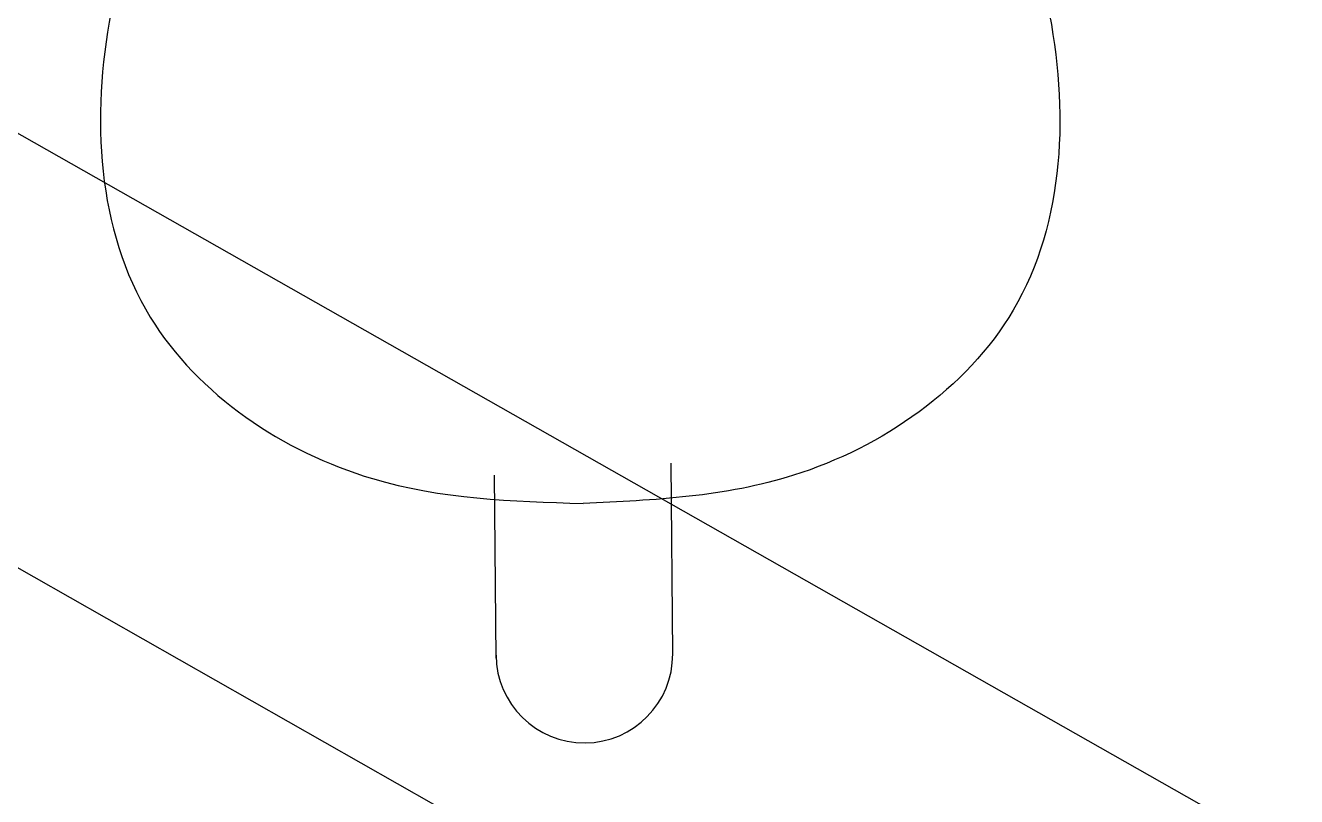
# Model space of a CAD drawing. Header units: metres. Extents: x 324293 to 653279, y 3585589 to 7191434.
# Drawn here: x 334638.901 to 334639.465, y 3600519.261 to 3600519.604 of the extents above; entities that cross this region are included whole.
import ezdxf

# ---------------------------------------------------------------- set-up
doc = ezdxf.new("R2010")
doc.units = ezdxf.units.M
for name, color, linetype in [('asfalt tarahi', 1, 'Continuous'), ('cahman', 80, 'Continuous'), ('Tir bargh', 10, 'Continuous')]:
    doc.layers.add(name, color=color, linetype=linetype)

# ---------------------------------------------------------------- blocks, each defined once
blk = doc.blocks.new('E')
at = {"layer": 'Tir bargh'}
for p, q in [((0.96012, 5.01545), (-1.09158, 6.20022)), ((-1.14733, 6.16068), (0.89619, 4.97958)), ((-0.40792, 5.78074), (-0.40792, 5.81219)), ((-0.43711, 5.78028), (-0.43711, 5.81044))]:
    blk.add_line(p, q, dxfattribs=at)
blk.add_arc((-0.42252, 5.78074), 0.01459, 180, 0, dxfattribs=at)
for points in [[(-0.44561, 5.95606, -0.28802), (-0.45908, 5.94838, -0.28802), (-0.48397, 5.93125, -0.28802), (-0.50404, 5.88667, -0.28802), (-0.50172, 5.83476, -0.28802), (-0.46112, 5.80718, -0.28802), (-0.43424, 5.80612, -0.28802), (-0.42252, 5.80567, -0.28802)], [(-0.39943, 5.95606, -0.28802), (-0.38596, 5.94838, -0.28802), (-0.36106, 5.93125, -0.28802), (-0.341, 5.88667, -0.28802), (-0.34332, 5.83476, -0.28802), (-0.38392, 5.80718, -0.28802), (-0.4108, 5.80612, -0.28802), (-0.42252, 5.80567, -0.28802)]]:
    blk.add_open_spline(points, degree=3, knots=[0.28987, 0.28987, 0.28987, 0.28987, 0.908816, 1.521914, 2.211913, 2.829368, 3.306397, 3.306397, 3.306397, 3.306397], dxfattribs=at)
at = {"layer": 'Tir bargh', "invisible_edges": 15}
for points in [[(-0.49587, 5.88846, -0.26419), (-0.49748, 5.87739, -0.26367), (-0.50091, 5.87739, -0.27979), (-0.49923, 5.88846, -0.27996)], [(-0.49923, 5.88846, -0.27996), (-0.50091, 5.87739, -0.27979), (-0.50091, 5.87739, -0.29626), (-0.49923, 5.88846, -0.29609)], [(-0.49923, 5.88846, -0.29609), (-0.50091, 5.87739, -0.29626), (-0.49748, 5.87739, -0.31238), (-0.49587, 5.88846, -0.31186)], [(-0.48931, 5.88846, -0.24946), (-0.49078, 5.87739, -0.24861), (-0.49748, 5.87739, -0.26367), (-0.49587, 5.88846, -0.26419)], [(-0.49587, 5.88846, -0.31186), (-0.49748, 5.87739, -0.31238), (-0.49078, 5.87739, -0.32744), (-0.48931, 5.88846, -0.32659)], [(-0.47984, 5.88846, -0.23642), (-0.4811, 5.87739, -0.23528), (-0.49078, 5.87739, -0.24861), (-0.48931, 5.88846, -0.24946)], [(-0.48931, 5.88846, -0.32659), (-0.49078, 5.87739, -0.32744), (-0.4811, 5.87739, -0.34077), (-0.47984, 5.88846, -0.33963)], [(-0.46785, 5.88846, -0.22563), (-0.46885, 5.87739, -0.22426), (-0.4811, 5.87739, -0.23528), (-0.47984, 5.88846, -0.23642)], [(-0.47984, 5.88846, -0.33963), (-0.4811, 5.87739, -0.34077), (-0.46885, 5.87739, -0.35179), (-0.46785, 5.88846, -0.35042)], [(-0.45389, 5.88846, -0.21756), (-0.45458, 5.87739, -0.21602), (-0.46885, 5.87739, -0.22426), (-0.46785, 5.88846, -0.22563)], [(-0.46785, 5.88846, -0.35042), (-0.46885, 5.87739, -0.35179), (-0.45458, 5.87739, -0.36003), (-0.45389, 5.88846, -0.35849)], [(-0.43855, 5.88846, -0.21258), (-0.43891, 5.87739, -0.21092), (-0.45458, 5.87739, -0.21602), (-0.45389, 5.88846, -0.21756)], [(-0.45389, 5.88846, -0.35849), (-0.45458, 5.87739, -0.36003), (-0.43891, 5.87739, -0.36512), (-0.43855, 5.88846, -0.36347)], [(-0.42252, 5.88846, -0.2109), (-0.42252, 5.87739, -0.2092), (-0.43891, 5.87739, -0.21092), (-0.43855, 5.88846, -0.21258)], [(-0.43855, 5.88846, -0.36347), (-0.43891, 5.87739, -0.36512), (-0.42252, 5.87739, -0.36685), (-0.42252, 5.88846, -0.36515)], [(-0.42252, 5.88846, -0.36515), (-0.42252, 5.87739, -0.36685), (-0.40613, 5.87739, -0.36512), (-0.40648, 5.88846, -0.36347)], [(-0.40648, 5.88846, -0.21258), (-0.40613, 5.87739, -0.21092), (-0.42252, 5.87739, -0.2092), (-0.42252, 5.88846, -0.2109)], [(-0.40648, 5.88846, -0.36347), (-0.40613, 5.87739, -0.36512), (-0.39046, 5.87739, -0.36003), (-0.39115, 5.88846, -0.35849)], [(-0.39115, 5.88846, -0.21756), (-0.39046, 5.87739, -0.21602), (-0.40613, 5.87739, -0.21092), (-0.40648, 5.88846, -0.21258)], [(-0.39115, 5.88846, -0.35849), (-0.39046, 5.87739, -0.36003), (-0.37619, 5.87739, -0.35179), (-0.37718, 5.88846, -0.35042)], [(-0.37718, 5.88846, -0.22563), (-0.37619, 5.87739, -0.22426), (-0.39046, 5.87739, -0.21602), (-0.39115, 5.88846, -0.21756)], [(-0.37718, 5.88846, -0.35042), (-0.37619, 5.87739, -0.35179), (-0.36394, 5.87739, -0.34077), (-0.3652, 5.88846, -0.33963)], [(-0.3652, 5.88846, -0.23642), (-0.36394, 5.87739, -0.23528), (-0.37619, 5.87739, -0.22426), (-0.37718, 5.88846, -0.22563)], [(-0.3652, 5.88846, -0.33963), (-0.36394, 5.87739, -0.34077), (-0.35426, 5.87739, -0.32744), (-0.35572, 5.88846, -0.32659)], [(-0.35572, 5.88846, -0.24946), (-0.35426, 5.87739, -0.24861), (-0.36394, 5.87739, -0.23528), (-0.3652, 5.88846, -0.23642)], [(-0.35572, 5.88846, -0.32659), (-0.35426, 5.87739, -0.32744), (-0.34755, 5.87739, -0.31238), (-0.34916, 5.88846, -0.31186)], [(-0.34916, 5.88846, -0.26419), (-0.34755, 5.87739, -0.26367), (-0.35426, 5.87739, -0.24861), (-0.35572, 5.88846, -0.24946)], [(-0.34916, 5.88846, -0.31186), (-0.34755, 5.87739, -0.31238), (-0.34413, 5.87739, -0.29626), (-0.34581, 5.88846, -0.29609)], [(-0.34581, 5.88846, -0.27996), (-0.34413, 5.87739, -0.27979), (-0.34755, 5.87739, -0.26367), (-0.34916, 5.88846, -0.26419)], [(-0.34581, 5.88846, -0.29609), (-0.34413, 5.87739, -0.29626), (-0.34413, 5.87739, -0.27979), (-0.34581, 5.88846, -0.27996)], [(-0.49748, 5.87739, -0.26367), (-0.49783, 5.86619, -0.26355), (-0.50127, 5.86619, -0.27975), (-0.50091, 5.87739, -0.27979)], [(-0.50091, 5.87739, -0.27979), (-0.50127, 5.86619, -0.27975), (-0.50127, 5.86619, -0.2963), (-0.50091, 5.87739, -0.29626)], [(-0.50091, 5.87739, -0.29626), (-0.50127, 5.86619, -0.2963), (-0.49783, 5.86619, -0.31249), (-0.49748, 5.87739, -0.31238)], [(-0.49078, 5.87739, -0.24861), (-0.4911, 5.86619, -0.24843), (-0.49783, 5.86619, -0.26355), (-0.49748, 5.87739, -0.26367)], [(-0.49748, 5.87739, -0.31238), (-0.49783, 5.86619, -0.31249), (-0.4911, 5.86619, -0.32762), (-0.49078, 5.87739, -0.32744)], [(-0.4811, 5.87739, -0.23528), (-0.48136, 5.86619, -0.23504), (-0.4911, 5.86619, -0.24843), (-0.49078, 5.87739, -0.24861)], [(-0.49078, 5.87739, -0.32744), (-0.4911, 5.86619, -0.32762), (-0.48136, 5.86619, -0.34101), (-0.4811, 5.87739, -0.34077)], [(-0.46885, 5.87739, -0.22426), (-0.46906, 5.86619, -0.22396), (-0.48136, 5.86619, -0.23504), (-0.4811, 5.87739, -0.23528)], [(-0.4811, 5.87739, -0.34077), (-0.48136, 5.86619, -0.34101), (-0.46906, 5.86619, -0.35209), (-0.46885, 5.87739, -0.35179)], [(-0.45458, 5.87739, -0.21602), (-0.45473, 5.86619, -0.21569), (-0.46906, 5.86619, -0.22396), (-0.46885, 5.87739, -0.22426)], [(-0.46885, 5.87739, -0.35179), (-0.46906, 5.86619, -0.35209), (-0.45473, 5.86619, -0.36036), (-0.45458, 5.87739, -0.36003)], [(-0.43891, 5.87739, -0.21092), (-0.43898, 5.86619, -0.21057), (-0.45473, 5.86619, -0.21569), (-0.45458, 5.87739, -0.21602)], [(-0.45458, 5.87739, -0.36003), (-0.45473, 5.86619, -0.36036), (-0.43898, 5.86619, -0.36548), (-0.43891, 5.87739, -0.36512)], [(-0.42252, 5.87739, -0.2092), (-0.42252, 5.86619, -0.20884), (-0.43898, 5.86619, -0.21057), (-0.43891, 5.87739, -0.21092)], [(-0.43891, 5.87739, -0.36512), (-0.43898, 5.86619, -0.36548), (-0.42252, 5.86619, -0.36721), (-0.42252, 5.87739, -0.36685)], [(-0.42252, 5.87739, -0.36685), (-0.42252, 5.86619, -0.36721), (-0.40606, 5.86619, -0.36548), (-0.40613, 5.87739, -0.36512)], [(-0.40613, 5.87739, -0.21092), (-0.40606, 5.86619, -0.21057), (-0.42252, 5.86619, -0.20884), (-0.42252, 5.87739, -0.2092)], [(-0.40613, 5.87739, -0.36512), (-0.40606, 5.86619, -0.36548), (-0.39031, 5.86619, -0.36036), (-0.39046, 5.87739, -0.36003)], [(-0.39046, 5.87739, -0.21602), (-0.39031, 5.86619, -0.21569), (-0.40606, 5.86619, -0.21057), (-0.40613, 5.87739, -0.21092)], [(-0.39046, 5.87739, -0.36003), (-0.39031, 5.86619, -0.36036), (-0.37597, 5.86619, -0.35209), (-0.37619, 5.87739, -0.35179)], [(-0.37619, 5.87739, -0.22426), (-0.37597, 5.86619, -0.22396), (-0.39031, 5.86619, -0.21569), (-0.39046, 5.87739, -0.21602)], [(-0.37619, 5.87739, -0.35179), (-0.37597, 5.86619, -0.35209), (-0.36367, 5.86619, -0.34101), (-0.36394, 5.87739, -0.34077)], [(-0.36394, 5.87739, -0.23528), (-0.36367, 5.86619, -0.23504), (-0.37597, 5.86619, -0.22396), (-0.37619, 5.87739, -0.22426)], [(-0.36394, 5.87739, -0.34077), (-0.36367, 5.86619, -0.34101), (-0.35394, 5.86619, -0.32762), (-0.35426, 5.87739, -0.32744)], [(-0.35426, 5.87739, -0.24861), (-0.35394, 5.86619, -0.24843), (-0.36367, 5.86619, -0.23504), (-0.36394, 5.87739, -0.23528)], [(-0.35426, 5.87739, -0.32744), (-0.35394, 5.86619, -0.32762), (-0.34721, 5.86619, -0.31249), (-0.34755, 5.87739, -0.31238)], [(-0.34755, 5.87739, -0.26367), (-0.34721, 5.86619, -0.26355), (-0.35394, 5.86619, -0.24843), (-0.35426, 5.87739, -0.24861)], [(-0.34755, 5.87739, -0.31238), (-0.34721, 5.86619, -0.31249), (-0.34377, 5.86619, -0.2963), (-0.34413, 5.87739, -0.29626)], [(-0.34413, 5.87739, -0.27979), (-0.34377, 5.86619, -0.27975), (-0.34721, 5.86619, -0.26355), (-0.34755, 5.87739, -0.26367)], [(-0.34413, 5.87739, -0.29626), (-0.34377, 5.86619, -0.2963), (-0.34377, 5.86619, -0.27975), (-0.34413, 5.87739, -0.27979)], [(-0.49783, 5.86619, -0.26355), (-0.49667, 5.85506, -0.26393), (-0.50006, 5.85506, -0.27987), (-0.50127, 5.86619, -0.27975)], [(-0.50127, 5.86619, -0.27975), (-0.50006, 5.85506, -0.27987), (-0.50006, 5.85506, -0.29617), (-0.50127, 5.86619, -0.2963)], [(-0.50127, 5.86619, -0.2963), (-0.50006, 5.85506, -0.29617), (-0.49667, 5.85506, -0.31212), (-0.49783, 5.86619, -0.31249)], [(-0.4911, 5.86619, -0.24843), (-0.49004, 5.85506, -0.24904), (-0.49667, 5.85506, -0.26393), (-0.49783, 5.86619, -0.26355)], [(-0.49783, 5.86619, -0.31249), (-0.49667, 5.85506, -0.31212), (-0.49004, 5.85506, -0.32701), (-0.4911, 5.86619, -0.32762)], [(-0.48136, 5.86619, -0.23504), (-0.48046, 5.85506, -0.23585), (-0.49004, 5.85506, -0.24904), (-0.4911, 5.86619, -0.24843)], [(-0.4911, 5.86619, -0.32762), (-0.49004, 5.85506, -0.32701), (-0.48046, 5.85506, -0.3402), (-0.48136, 5.86619, -0.34101)], [(-0.46906, 5.86619, -0.22396), (-0.46835, 5.85506, -0.22494), (-0.48046, 5.85506, -0.23585), (-0.48136, 5.86619, -0.23504)], [(-0.48136, 5.86619, -0.34101), (-0.48046, 5.85506, -0.3402), (-0.46835, 5.85506, -0.35111), (-0.46906, 5.86619, -0.35209)], [(-0.45473, 5.86619, -0.21569), (-0.45423, 5.85506, -0.21679), (-0.46835, 5.85506, -0.22494), (-0.46906, 5.86619, -0.22396)], [(-0.46906, 5.86619, -0.35209), (-0.46835, 5.85506, -0.35111), (-0.45423, 5.85506, -0.35926), (-0.45473, 5.86619, -0.36036)], [(-0.43898, 5.86619, -0.21057), (-0.43873, 5.85506, -0.21176), (-0.45423, 5.85506, -0.21679), (-0.45473, 5.86619, -0.21569)], [(-0.45473, 5.86619, -0.36036), (-0.45423, 5.85506, -0.35926), (-0.43873, 5.85506, -0.36429), (-0.43898, 5.86619, -0.36548)], [(-0.42252, 5.86619, -0.20884), (-0.42252, 5.85506, -0.21005), (-0.43873, 5.85506, -0.21176), (-0.43898, 5.86619, -0.21057)], [(-0.43898, 5.86619, -0.36548), (-0.43873, 5.85506, -0.36429), (-0.42252, 5.85506, -0.366), (-0.42252, 5.86619, -0.36721)], [(-0.42252, 5.86619, -0.36721), (-0.42252, 5.85506, -0.366), (-0.40631, 5.85506, -0.36429), (-0.40606, 5.86619, -0.36548)], [(-0.40606, 5.86619, -0.21057), (-0.40631, 5.85506, -0.21176), (-0.42252, 5.85506, -0.21005), (-0.42252, 5.86619, -0.20884)], [(-0.40606, 5.86619, -0.36548), (-0.40631, 5.85506, -0.36429), (-0.3908, 5.85506, -0.35926), (-0.39031, 5.86619, -0.36036)], [(-0.39031, 5.86619, -0.21569), (-0.3908, 5.85506, -0.21679), (-0.40631, 5.85506, -0.21176), (-0.40606, 5.86619, -0.21057)], [(-0.39031, 5.86619, -0.36036), (-0.3908, 5.85506, -0.35926), (-0.37669, 5.85506, -0.35111), (-0.37597, 5.86619, -0.35209)], [(-0.37597, 5.86619, -0.22396), (-0.37669, 5.85506, -0.22494), (-0.3908, 5.85506, -0.21679), (-0.39031, 5.86619, -0.21569)], [(-0.37597, 5.86619, -0.35209), (-0.37669, 5.85506, -0.35111), (-0.36457, 5.85506, -0.3402), (-0.36367, 5.86619, -0.34101)], [(-0.36367, 5.86619, -0.23504), (-0.36457, 5.85506, -0.23585), (-0.37669, 5.85506, -0.22494), (-0.37597, 5.86619, -0.22396)], [(-0.36367, 5.86619, -0.34101), (-0.36457, 5.85506, -0.3402), (-0.35499, 5.85506, -0.32701), (-0.35394, 5.86619, -0.32762)], [(-0.35394, 5.86619, -0.24843), (-0.35499, 5.85506, -0.24904), (-0.36457, 5.85506, -0.23585), (-0.36367, 5.86619, -0.23504)], [(-0.35394, 5.86619, -0.32762), (-0.35499, 5.85506, -0.32701), (-0.34836, 5.85506, -0.31212), (-0.34721, 5.86619, -0.31249)], [(-0.34721, 5.86619, -0.26355), (-0.34836, 5.85506, -0.26393), (-0.35499, 5.85506, -0.24904), (-0.35394, 5.86619, -0.24843)], [(-0.34721, 5.86619, -0.31249), (-0.34836, 5.85506, -0.31212), (-0.34497, 5.85506, -0.29617), (-0.34377, 5.86619, -0.2963)], [(-0.34377, 5.86619, -0.27975), (-0.34497, 5.85506, -0.27987), (-0.34836, 5.85506, -0.26393), (-0.34721, 5.86619, -0.26355)], [(-0.34377, 5.86619, -0.2963), (-0.34497, 5.85506, -0.29617), (-0.34497, 5.85506, -0.27987), (-0.34377, 5.86619, -0.27975)], [(-0.49667, 5.85506, -0.26393), (-0.49373, 5.84431, -0.26489), (-0.49698, 5.84431, -0.2802), (-0.50006, 5.85506, -0.27987)], [(-0.50006, 5.85506, -0.27987), (-0.49698, 5.84431, -0.2802), (-0.49698, 5.84431, -0.29585), (-0.50006, 5.85506, -0.29617)], [(-0.50006, 5.85506, -0.29617), (-0.49698, 5.84431, -0.29585), (-0.49373, 5.84431, -0.31116), (-0.49667, 5.85506, -0.31212)], [(-0.49004, 5.85506, -0.24904), (-0.48736, 5.84431, -0.25059), (-0.49373, 5.84431, -0.26489), (-0.49667, 5.85506, -0.26393)], [(-0.49667, 5.85506, -0.31212), (-0.49373, 5.84431, -0.31116), (-0.48736, 5.84431, -0.32546), (-0.49004, 5.85506, -0.32701)], [(-0.48046, 5.85506, -0.23585), (-0.47816, 5.84431, -0.23793), (-0.48736, 5.84431, -0.25059), (-0.49004, 5.85506, -0.24904)], [(-0.49004, 5.85506, -0.32701), (-0.48736, 5.84431, -0.32546), (-0.47816, 5.84431, -0.33812), (-0.48046, 5.85506, -0.3402)], [(-0.46835, 5.85506, -0.22494), (-0.46653, 5.84431, -0.22745), (-0.47816, 5.84431, -0.23793), (-0.48046, 5.85506, -0.23585)], [(-0.48046, 5.85506, -0.3402), (-0.47816, 5.84431, -0.33812), (-0.46653, 5.84431, -0.3486), (-0.46835, 5.85506, -0.35111)], [(-0.45423, 5.85506, -0.21679), (-0.45297, 5.84431, -0.21963), (-0.46653, 5.84431, -0.22745), (-0.46835, 5.85506, -0.22494)], [(-0.46835, 5.85506, -0.35111), (-0.46653, 5.84431, -0.3486), (-0.45297, 5.84431, -0.35642), (-0.45423, 5.85506, -0.35926)], [(-0.43873, 5.85506, -0.21176), (-0.43809, 5.84431, -0.21479), (-0.45297, 5.84431, -0.21963), (-0.45423, 5.85506, -0.21679)], [(-0.45423, 5.85506, -0.35926), (-0.45297, 5.84431, -0.35642), (-0.43809, 5.84431, -0.36126), (-0.43873, 5.85506, -0.36429)], [(-0.42252, 5.85506, -0.21005), (-0.42252, 5.84431, -0.21315), (-0.43809, 5.84431, -0.21479), (-0.43873, 5.85506, -0.21176)], [(-0.43873, 5.85506, -0.36429), (-0.43809, 5.84431, -0.36126), (-0.42252, 5.84431, -0.3629), (-0.42252, 5.85506, -0.366)], [(-0.42252, 5.85506, -0.366), (-0.42252, 5.84431, -0.3629), (-0.40695, 5.84431, -0.36126), (-0.40631, 5.85506, -0.36429)], [(-0.40631, 5.85506, -0.21176), (-0.40695, 5.84431, -0.21479), (-0.42252, 5.84431, -0.21315), (-0.42252, 5.85506, -0.21005)], [(-0.40631, 5.85506, -0.36429), (-0.40695, 5.84431, -0.36126), (-0.39207, 5.84431, -0.35642), (-0.3908, 5.85506, -0.35926)], [(-0.3908, 5.85506, -0.21679), (-0.39207, 5.84431, -0.21963), (-0.40695, 5.84431, -0.21479), (-0.40631, 5.85506, -0.21176)], [(-0.3908, 5.85506, -0.35926), (-0.39207, 5.84431, -0.35642), (-0.37851, 5.84431, -0.3486), (-0.37669, 5.85506, -0.35111)], [(-0.37669, 5.85506, -0.22494), (-0.37851, 5.84431, -0.22745), (-0.39207, 5.84431, -0.21963), (-0.3908, 5.85506, -0.21679)], [(-0.37669, 5.85506, -0.35111), (-0.37851, 5.84431, -0.3486), (-0.36688, 5.84431, -0.33812), (-0.36457, 5.85506, -0.3402)], [(-0.36457, 5.85506, -0.23585), (-0.36688, 5.84431, -0.23793), (-0.37851, 5.84431, -0.22745), (-0.37669, 5.85506, -0.22494)], [(-0.36457, 5.85506, -0.3402), (-0.36688, 5.84431, -0.33812), (-0.35768, 5.84431, -0.32546), (-0.35499, 5.85506, -0.32701)], [(-0.35499, 5.85506, -0.24904), (-0.35768, 5.84431, -0.25059), (-0.36688, 5.84431, -0.23793), (-0.36457, 5.85506, -0.23585)], [(-0.35499, 5.85506, -0.32701), (-0.35768, 5.84431, -0.32546), (-0.35131, 5.84431, -0.31116), (-0.34836, 5.85506, -0.31212)], [(-0.34836, 5.85506, -0.26393), (-0.35131, 5.84431, -0.26489), (-0.35768, 5.84431, -0.25059), (-0.35499, 5.85506, -0.24904)], [(-0.34836, 5.85506, -0.31212), (-0.35131, 5.84431, -0.31116), (-0.34806, 5.84431, -0.29585), (-0.34497, 5.85506, -0.29617)], [(-0.34497, 5.85506, -0.27987), (-0.34806, 5.84431, -0.2802), (-0.35131, 5.84431, -0.26489), (-0.34836, 5.85506, -0.26393)], [(-0.34497, 5.85506, -0.29617), (-0.34806, 5.84431, -0.29585), (-0.34806, 5.84431, -0.2802), (-0.34497, 5.85506, -0.27987)], [(-0.49373, 5.84431, -0.26489), (-0.48872, 5.83444, -0.26651), (-0.49175, 5.83444, -0.28075), (-0.49698, 5.84431, -0.2802)], [(-0.49698, 5.84431, -0.2802), (-0.49175, 5.83444, -0.28075), (-0.49175, 5.83444, -0.2953), (-0.49698, 5.84431, -0.29585)], [(-0.49698, 5.84431, -0.29585), (-0.49175, 5.83444, -0.2953), (-0.48872, 5.83444, -0.30953), (-0.49373, 5.84431, -0.31116)], [(-0.48736, 5.84431, -0.25059), (-0.4828, 5.83444, -0.25322), (-0.48872, 5.83444, -0.26651), (-0.49373, 5.84431, -0.26489)], [(-0.49373, 5.84431, -0.31116), (-0.48872, 5.83444, -0.30953), (-0.4828, 5.83444, -0.32283), (-0.48736, 5.84431, -0.32546)], [(-0.47816, 5.84431, -0.23793), (-0.47425, 5.83444, -0.24145), (-0.4828, 5.83444, -0.25322), (-0.48736, 5.84431, -0.25059)], [(-0.48736, 5.84431, -0.32546), (-0.4828, 5.83444, -0.32283), (-0.47425, 5.83444, -0.3346), (-0.47816, 5.84431, -0.33812)], [(-0.46653, 5.84431, -0.22745), (-0.46343, 5.83444, -0.23171), (-0.47425, 5.83444, -0.24145), (-0.47816, 5.84431, -0.23793)], [(-0.47816, 5.84431, -0.33812), (-0.47425, 5.83444, -0.3346), (-0.46343, 5.83444, -0.34434), (-0.46653, 5.84431, -0.3486)], [(-0.45297, 5.84431, -0.21963), (-0.45083, 5.83444, -0.22443), (-0.46343, 5.83444, -0.23171), (-0.46653, 5.84431, -0.22745)], [(-0.46653, 5.84431, -0.3486), (-0.46343, 5.83444, -0.34434), (-0.45083, 5.83444, -0.35161), (-0.45297, 5.84431, -0.35642)], [(-0.43809, 5.84431, -0.21479), (-0.43699, 5.83444, -0.21994), (-0.45083, 5.83444, -0.22443), (-0.45297, 5.84431, -0.21963)], [(-0.45297, 5.84431, -0.35642), (-0.45083, 5.83444, -0.35161), (-0.43699, 5.83444, -0.35611), (-0.43809, 5.84431, -0.36126)], [(-0.42252, 5.84431, -0.21315), (-0.42252, 5.83444, -0.21842), (-0.43699, 5.83444, -0.21994), (-0.43809, 5.84431, -0.21479)], [(-0.43809, 5.84431, -0.36126), (-0.43699, 5.83444, -0.35611), (-0.42252, 5.83444, -0.35763), (-0.42252, 5.84431, -0.3629)], [(-0.42252, 5.84431, -0.3629), (-0.42252, 5.83444, -0.35763), (-0.40805, 5.83444, -0.35611), (-0.40695, 5.84431, -0.36126)], [(-0.40695, 5.84431, -0.21479), (-0.40805, 5.83444, -0.21994), (-0.42252, 5.83444, -0.21842), (-0.42252, 5.84431, -0.21315)], [(-0.40695, 5.84431, -0.36126), (-0.40805, 5.83444, -0.35611), (-0.39421, 5.83444, -0.35161), (-0.39207, 5.84431, -0.35642)], [(-0.39207, 5.84431, -0.21963), (-0.39421, 5.83444, -0.22443), (-0.40805, 5.83444, -0.21994), (-0.40695, 5.84431, -0.21479)], [(-0.39207, 5.84431, -0.35642), (-0.39421, 5.83444, -0.35161), (-0.3816, 5.83444, -0.34434), (-0.37851, 5.84431, -0.3486)], [(-0.37851, 5.84431, -0.22745), (-0.3816, 5.83444, -0.23171), (-0.39421, 5.83444, -0.22443), (-0.39207, 5.84431, -0.21963)], [(-0.37851, 5.84431, -0.3486), (-0.3816, 5.83444, -0.34434), (-0.37079, 5.83444, -0.3346), (-0.36688, 5.84431, -0.33812)], [(-0.36688, 5.84431, -0.23793), (-0.37079, 5.83444, -0.24145), (-0.3816, 5.83444, -0.23171), (-0.37851, 5.84431, -0.22745)], [(-0.36688, 5.84431, -0.33812), (-0.37079, 5.83444, -0.3346), (-0.36224, 5.83444, -0.32283), (-0.35768, 5.84431, -0.32546)], [(-0.35768, 5.84431, -0.25059), (-0.36224, 5.83444, -0.25322), (-0.37079, 5.83444, -0.24145), (-0.36688, 5.84431, -0.23793)], [(-0.35768, 5.84431, -0.32546), (-0.36224, 5.83444, -0.32283), (-0.35632, 5.83444, -0.30953), (-0.35131, 5.84431, -0.31116)], [(-0.35131, 5.84431, -0.26489), (-0.35632, 5.83444, -0.26651), (-0.36224, 5.83444, -0.25322), (-0.35768, 5.84431, -0.25059)], [(-0.35131, 5.84431, -0.31116), (-0.35632, 5.83444, -0.30953), (-0.35329, 5.83444, -0.2953), (-0.34806, 5.84431, -0.29585)], [(-0.34806, 5.84431, -0.2802), (-0.35329, 5.83444, -0.28075), (-0.35632, 5.83444, -0.26651), (-0.35131, 5.84431, -0.26489)], [(-0.34806, 5.84431, -0.29585), (-0.35329, 5.83444, -0.2953), (-0.35329, 5.83444, -0.28075), (-0.34806, 5.84431, -0.2802)], [(-0.48872, 5.83444, -0.26651), (-0.48179, 5.82595, -0.26877), (-0.4845, 5.82595, -0.28151), (-0.49175, 5.83444, -0.28075)], [(-0.49175, 5.83444, -0.28075), (-0.4845, 5.82595, -0.28151), (-0.4845, 5.82595, -0.29454), (-0.49175, 5.83444, -0.2953)], [(-0.49175, 5.83444, -0.2953), (-0.4845, 5.82595, -0.29454), (-0.48179, 5.82595, -0.30728), (-0.48872, 5.83444, -0.30953)], [(-0.4828, 5.83444, -0.25322), (-0.47649, 5.82595, -0.25686), (-0.48179, 5.82595, -0.26877), (-0.48872, 5.83444, -0.26651)], [(-0.48872, 5.83444, -0.30953), (-0.48179, 5.82595, -0.30728), (-0.47649, 5.82595, -0.31919), (-0.4828, 5.83444, -0.32283)], [(-0.47425, 5.83444, -0.24145), (-0.46884, 5.82595, -0.24632), (-0.47649, 5.82595, -0.25686), (-0.4828, 5.83444, -0.25322)], [(-0.4828, 5.83444, -0.32283), (-0.47649, 5.82595, -0.31919), (-0.46884, 5.82595, -0.32973), (-0.47425, 5.83444, -0.3346)], [(-0.46343, 5.83444, -0.23171), (-0.45915, 5.82595, -0.2376), (-0.46884, 5.82595, -0.24632), (-0.47425, 5.83444, -0.24145)], [(-0.47425, 5.83444, -0.3346), (-0.46884, 5.82595, -0.32973), (-0.45915, 5.82595, -0.33845), (-0.46343, 5.83444, -0.34434)], [(-0.45083, 5.83444, -0.22443), (-0.44787, 5.82595, -0.23109), (-0.45915, 5.82595, -0.2376), (-0.46343, 5.83444, -0.23171)], [(-0.46343, 5.83444, -0.34434), (-0.45915, 5.82595, -0.33845), (-0.44787, 5.82595, -0.34496), (-0.45083, 5.83444, -0.35161)], [(-0.43699, 5.83444, -0.21994), (-0.43548, 5.82595, -0.22706), (-0.44787, 5.82595, -0.23109), (-0.45083, 5.83444, -0.22443)], [(-0.45083, 5.83444, -0.35161), (-0.44787, 5.82595, -0.34496), (-0.43548, 5.82595, -0.34899), (-0.43699, 5.83444, -0.35611)], [(-0.42252, 5.83444, -0.21842), (-0.42252, 5.82595, -0.2257), (-0.43548, 5.82595, -0.22706), (-0.43699, 5.83444, -0.21994)], [(-0.43699, 5.83444, -0.35611), (-0.43548, 5.82595, -0.34899), (-0.42252, 5.82595, -0.35035), (-0.42252, 5.83444, -0.35763)], [(-0.42252, 5.83444, -0.35763), (-0.42252, 5.82595, -0.35035), (-0.40956, 5.82595, -0.34899), (-0.40805, 5.83444, -0.35611)], [(-0.40805, 5.83444, -0.21994), (-0.40956, 5.82595, -0.22706), (-0.42252, 5.82595, -0.2257), (-0.42252, 5.83444, -0.21842)], [(-0.40805, 5.83444, -0.35611), (-0.40956, 5.82595, -0.34899), (-0.39717, 5.82595, -0.34496), (-0.39421, 5.83444, -0.35161)], [(-0.39421, 5.83444, -0.22443), (-0.39717, 5.82595, -0.23109), (-0.40956, 5.82595, -0.22706), (-0.40805, 5.83444, -0.21994)], [(-0.39421, 5.83444, -0.35161), (-0.39717, 5.82595, -0.34496), (-0.38588, 5.82595, -0.33845), (-0.3816, 5.83444, -0.34434)], [(-0.3816, 5.83444, -0.23171), (-0.38588, 5.82595, -0.2376), (-0.39717, 5.82595, -0.23109), (-0.39421, 5.83444, -0.22443)], [(-0.3816, 5.83444, -0.34434), (-0.38588, 5.82595, -0.33845), (-0.3762, 5.82595, -0.32973), (-0.37079, 5.83444, -0.3346)], [(-0.37079, 5.83444, -0.24145), (-0.3762, 5.82595, -0.24632), (-0.38588, 5.82595, -0.2376), (-0.3816, 5.83444, -0.23171)], [(-0.37079, 5.83444, -0.3346), (-0.3762, 5.82595, -0.32973), (-0.36854, 5.82595, -0.31919), (-0.36224, 5.83444, -0.32283)], [(-0.36224, 5.83444, -0.25322), (-0.36854, 5.82595, -0.25686), (-0.3762, 5.82595, -0.24632), (-0.37079, 5.83444, -0.24145)], [(-0.36224, 5.83444, -0.32283), (-0.36854, 5.82595, -0.31919), (-0.36324, 5.82595, -0.30728), (-0.35632, 5.83444, -0.30953)], [(-0.35632, 5.83444, -0.26651), (-0.36324, 5.82595, -0.26877), (-0.36854, 5.82595, -0.25686), (-0.36224, 5.83444, -0.25322)], [(-0.35632, 5.83444, -0.30953), (-0.36324, 5.82595, -0.30728), (-0.36053, 5.82595, -0.29454), (-0.35329, 5.83444, -0.2953)], [(-0.35329, 5.83444, -0.28075), (-0.36053, 5.82595, -0.28151), (-0.36324, 5.82595, -0.26877), (-0.35632, 5.83444, -0.26651)], [(-0.35329, 5.83444, -0.2953), (-0.36053, 5.82595, -0.29454), (-0.36053, 5.82595, -0.28151), (-0.35329, 5.83444, -0.28075)], [(-0.48179, 5.82595, -0.26877), (-0.47348, 5.81896, -0.27147), (-0.4758, 5.81896, -0.28242), (-0.4845, 5.82595, -0.28151)], [(-0.4845, 5.82595, -0.28151), (-0.4758, 5.81896, -0.28242), (-0.4758, 5.81896, -0.29363), (-0.4845, 5.82595, -0.29454)], [(-0.4845, 5.82595, -0.29454), (-0.4758, 5.81896, -0.29363), (-0.47348, 5.81896, -0.30458), (-0.48179, 5.82595, -0.30728)], [(-0.47649, 5.82595, -0.25686), (-0.46892, 5.81896, -0.26123), (-0.47348, 5.81896, -0.27147), (-0.48179, 5.82595, -0.26877)], [(-0.48179, 5.82595, -0.30728), (-0.47348, 5.81896, -0.30458), (-0.46892, 5.81896, -0.31481), (-0.47649, 5.82595, -0.31919)], [(-0.46884, 5.82595, -0.24632), (-0.46234, 5.81896, -0.25217), (-0.46892, 5.81896, -0.26123), (-0.47649, 5.82595, -0.25686)], [(-0.47649, 5.82595, -0.31919), (-0.46892, 5.81896, -0.31481), (-0.46234, 5.81896, -0.32388), (-0.46884, 5.82595, -0.32973)], [(-0.45915, 5.82595, -0.2376), (-0.45401, 5.81896, -0.24468), (-0.46234, 5.81896, -0.25217), (-0.46884, 5.82595, -0.24632)], [(-0.46884, 5.82595, -0.32973), (-0.46234, 5.81896, -0.32388), (-0.45401, 5.81896, -0.33137), (-0.45915, 5.82595, -0.33845)], [(-0.44787, 5.82595, -0.23109), (-0.44431, 5.81896, -0.23908), (-0.45401, 5.81896, -0.24468), (-0.45915, 5.82595, -0.2376)], [(-0.45915, 5.82595, -0.33845), (-0.45401, 5.81896, -0.33137), (-0.44431, 5.81896, -0.33697), (-0.44787, 5.82595, -0.34496)], [(-0.43548, 5.82595, -0.22706), (-0.43366, 5.81896, -0.23562), (-0.44431, 5.81896, -0.23908), (-0.44787, 5.82595, -0.23109)], [(-0.44787, 5.82595, -0.34496), (-0.44431, 5.81896, -0.33697), (-0.43366, 5.81896, -0.34043), (-0.43548, 5.82595, -0.34899)], [(-0.42252, 5.82595, -0.2257), (-0.42252, 5.81896, -0.23445), (-0.43366, 5.81896, -0.23562), (-0.43548, 5.82595, -0.22706)], [(-0.43548, 5.82595, -0.34899), (-0.43366, 5.81896, -0.34043), (-0.42252, 5.81896, -0.3416), (-0.42252, 5.82595, -0.35035)], [(-0.42252, 5.82595, -0.35035), (-0.42252, 5.81896, -0.3416), (-0.41138, 5.81896, -0.34043), (-0.40956, 5.82595, -0.34899)], [(-0.40956, 5.82595, -0.22706), (-0.41138, 5.81896, -0.23562), (-0.42252, 5.81896, -0.23445), (-0.42252, 5.82595, -0.2257)], [(-0.40956, 5.82595, -0.34899), (-0.41138, 5.81896, -0.34043), (-0.40073, 5.81896, -0.33697), (-0.39717, 5.82595, -0.34496)], [(-0.39717, 5.82595, -0.23109), (-0.40073, 5.81896, -0.23908), (-0.41138, 5.81896, -0.23562), (-0.40956, 5.82595, -0.22706)], [(-0.39717, 5.82595, -0.34496), (-0.40073, 5.81896, -0.33697), (-0.39103, 5.81896, -0.33137), (-0.38588, 5.82595, -0.33845)], [(-0.38588, 5.82595, -0.2376), (-0.39103, 5.81896, -0.24468), (-0.40073, 5.81896, -0.23908), (-0.39717, 5.82595, -0.23109)], [(-0.38588, 5.82595, -0.33845), (-0.39103, 5.81896, -0.33137), (-0.3827, 5.81896, -0.32388), (-0.3762, 5.82595, -0.32973)], [(-0.3762, 5.82595, -0.24632), (-0.3827, 5.81896, -0.25217), (-0.39103, 5.81896, -0.24468), (-0.38588, 5.82595, -0.2376)], [(-0.3762, 5.82595, -0.32973), (-0.3827, 5.81896, -0.32388), (-0.37612, 5.81896, -0.31481), (-0.36854, 5.82595, -0.31919)], [(-0.36854, 5.82595, -0.25686), (-0.37612, 5.81896, -0.26123), (-0.3827, 5.81896, -0.25217), (-0.3762, 5.82595, -0.24632)], [(-0.36854, 5.82595, -0.31919), (-0.37612, 5.81896, -0.31481), (-0.37156, 5.81896, -0.30458), (-0.36324, 5.82595, -0.30728)], [(-0.36324, 5.82595, -0.26877), (-0.37156, 5.81896, -0.27147), (-0.37612, 5.81896, -0.26123), (-0.36854, 5.82595, -0.25686)], [(-0.36324, 5.82595, -0.30728), (-0.37156, 5.81896, -0.30458), (-0.36923, 5.81896, -0.29363), (-0.36053, 5.82595, -0.29454)], [(-0.36053, 5.82595, -0.28151), (-0.36923, 5.81896, -0.28242), (-0.37156, 5.81896, -0.27147), (-0.36324, 5.82595, -0.26877)], [(-0.36053, 5.82595, -0.29454), (-0.36923, 5.81896, -0.29363), (-0.36923, 5.81896, -0.28242), (-0.36053, 5.82595, -0.28151)], [(-0.47348, 5.81896, -0.27147), (-0.46418, 5.8135, -0.27449), (-0.46608, 5.8135, -0.28345), (-0.4758, 5.81896, -0.28242)], [(-0.4758, 5.81896, -0.28242), (-0.46608, 5.8135, -0.28345), (-0.46608, 5.8135, -0.2926), (-0.4758, 5.81896, -0.29363)], [(-0.4758, 5.81896, -0.29363), (-0.46608, 5.8135, -0.2926), (-0.46418, 5.8135, -0.30156), (-0.47348, 5.81896, -0.30458)], [(-0.46892, 5.81896, -0.26123), (-0.46046, 5.8135, -0.26612), (-0.46418, 5.8135, -0.27449), (-0.47348, 5.81896, -0.27147)], [(-0.47348, 5.81896, -0.30458), (-0.46418, 5.8135, -0.30156), (-0.46046, 5.8135, -0.30993), (-0.46892, 5.81896, -0.31481)], [(-0.46234, 5.81896, -0.25217), (-0.45507, 5.8135, -0.25871), (-0.46046, 5.8135, -0.26612), (-0.46892, 5.81896, -0.26123)], [(-0.46892, 5.81896, -0.31481), (-0.46046, 5.8135, -0.30993), (-0.45507, 5.8135, -0.31734), (-0.46234, 5.81896, -0.32388)], [(-0.45401, 5.81896, -0.24468), (-0.44827, 5.8135, -0.25259), (-0.45507, 5.8135, -0.25871), (-0.46234, 5.81896, -0.25217)], [(-0.46234, 5.81896, -0.32388), (-0.45507, 5.8135, -0.31734), (-0.44827, 5.8135, -0.32346), (-0.45401, 5.81896, -0.33137)], [(-0.44431, 5.81896, -0.23908), (-0.44034, 5.8135, -0.24801), (-0.44827, 5.8135, -0.25259), (-0.45401, 5.81896, -0.24468)], [(-0.45401, 5.81896, -0.33137), (-0.44827, 5.8135, -0.32346), (-0.44034, 5.8135, -0.32804), (-0.44431, 5.81896, -0.33697)], [(-0.43366, 5.81896, -0.23562), (-0.43163, 5.8135, -0.24518), (-0.44034, 5.8135, -0.24801), (-0.44431, 5.81896, -0.23908)], [(-0.44431, 5.81896, -0.33697), (-0.44034, 5.8135, -0.32804), (-0.43163, 5.8135, -0.33087), (-0.43366, 5.81896, -0.34043)], [(-0.42252, 5.81896, -0.23445), (-0.42252, 5.8135, -0.24422), (-0.43163, 5.8135, -0.24518), (-0.43366, 5.81896, -0.23562)], [(-0.43366, 5.81896, -0.34043), (-0.43163, 5.8135, -0.33087), (-0.42252, 5.8135, -0.33183), (-0.42252, 5.81896, -0.3416)], [(-0.42252, 5.81896, -0.3416), (-0.42252, 5.8135, -0.33183), (-0.41341, 5.8135, -0.33087), (-0.41138, 5.81896, -0.34043)], [(-0.41138, 5.81896, -0.23562), (-0.41341, 5.8135, -0.24518), (-0.42252, 5.8135, -0.24422), (-0.42252, 5.81896, -0.23445)], [(-0.41138, 5.81896, -0.34043), (-0.41341, 5.8135, -0.33087), (-0.4047, 5.8135, -0.32804), (-0.40073, 5.81896, -0.33697)], [(-0.40073, 5.81896, -0.23908), (-0.4047, 5.8135, -0.24801), (-0.41341, 5.8135, -0.24518), (-0.41138, 5.81896, -0.23562)], [(-0.40073, 5.81896, -0.33697), (-0.4047, 5.8135, -0.32804), (-0.39677, 5.8135, -0.32346), (-0.39103, 5.81896, -0.33137)], [(-0.39103, 5.81896, -0.24468), (-0.39677, 5.8135, -0.25259), (-0.4047, 5.8135, -0.24801), (-0.40073, 5.81896, -0.23908)], [(-0.39103, 5.81896, -0.33137), (-0.39677, 5.8135, -0.32346), (-0.38996, 5.8135, -0.31734), (-0.3827, 5.81896, -0.32388)], [(-0.3827, 5.81896, -0.25217), (-0.38996, 5.8135, -0.25871), (-0.39677, 5.8135, -0.25259), (-0.39103, 5.81896, -0.24468)], [(-0.3827, 5.81896, -0.32388), (-0.38996, 5.8135, -0.31734), (-0.38458, 5.8135, -0.30993), (-0.37612, 5.81896, -0.31481)], [(-0.37612, 5.81896, -0.26123), (-0.38458, 5.8135, -0.26612), (-0.38996, 5.8135, -0.25871), (-0.3827, 5.81896, -0.25217)], [(-0.37612, 5.81896, -0.31481), (-0.38458, 5.8135, -0.30993), (-0.38086, 5.8135, -0.30156), (-0.37156, 5.81896, -0.30458)], [(-0.37156, 5.81896, -0.27147), (-0.38086, 5.8135, -0.27449), (-0.38458, 5.8135, -0.26612), (-0.37612, 5.81896, -0.26123)], [(-0.37156, 5.81896, -0.30458), (-0.38086, 5.8135, -0.30156), (-0.37895, 5.8135, -0.2926), (-0.36923, 5.81896, -0.29363)], [(-0.36923, 5.81896, -0.28242), (-0.37895, 5.8135, -0.28345), (-0.38086, 5.8135, -0.27449), (-0.37156, 5.81896, -0.27147)], [(-0.36923, 5.81896, -0.29363), (-0.37895, 5.8135, -0.2926), (-0.37895, 5.8135, -0.28345), (-0.36923, 5.81896, -0.28242)], [(-0.46418, 5.8135, -0.27449), (-0.45419, 5.80962, -0.27773), (-0.45564, 5.80962, -0.28454), (-0.46608, 5.8135, -0.28345)], [(-0.46608, 5.8135, -0.28345), (-0.45564, 5.80962, -0.28454), (-0.45564, 5.80962, -0.29151), (-0.46608, 5.8135, -0.2926)], [(-0.46608, 5.8135, -0.2926), (-0.45564, 5.80962, -0.29151), (-0.45419, 5.80962, -0.29832), (-0.46418, 5.8135, -0.30156)], [(-0.46046, 5.8135, -0.26612), (-0.45136, 5.80962, -0.27137), (-0.45419, 5.80962, -0.27773), (-0.46418, 5.8135, -0.27449)], [(-0.46418, 5.8135, -0.30156), (-0.45419, 5.80962, -0.29832), (-0.45136, 5.80962, -0.30468), (-0.46046, 5.8135, -0.30993)], [(-0.45507, 5.8135, -0.25871), (-0.44727, 5.80962, -0.26574), (-0.45136, 5.80962, -0.27137), (-0.46046, 5.8135, -0.26612)], [(-0.46046, 5.8135, -0.30993), (-0.45136, 5.80962, -0.30468), (-0.44727, 5.80962, -0.31031), (-0.45507, 5.8135, -0.31734)], [(-0.44827, 5.8135, -0.25259), (-0.44209, 5.80962, -0.26108), (-0.44727, 5.80962, -0.26574), (-0.45507, 5.8135, -0.25871)], [(-0.45507, 5.8135, -0.31734), (-0.44727, 5.80962, -0.31031), (-0.44209, 5.80962, -0.31497), (-0.44827, 5.8135, -0.32346)], [(-0.44034, 5.8135, -0.24801), (-0.43606, 5.80962, -0.2576), (-0.44209, 5.80962, -0.26108), (-0.44827, 5.8135, -0.25259)], [(-0.44827, 5.8135, -0.32346), (-0.44209, 5.80962, -0.31497), (-0.43606, 5.80962, -0.31845), (-0.44034, 5.8135, -0.32804)], [(-0.43163, 5.8135, -0.24518), (-0.42944, 5.80962, -0.25545), (-0.43606, 5.80962, -0.2576), (-0.44034, 5.8135, -0.24801)], [(-0.44034, 5.8135, -0.32804), (-0.43606, 5.80962, -0.31845), (-0.42944, 5.80962, -0.3206), (-0.43163, 5.8135, -0.33087)], [(-0.42252, 5.8135, -0.24422), (-0.42252, 5.80962, -0.25472), (-0.42944, 5.80962, -0.25545), (-0.43163, 5.8135, -0.24518)], [(-0.43163, 5.8135, -0.33087), (-0.42944, 5.80962, -0.3206), (-0.42252, 5.80962, -0.32133), (-0.42252, 5.8135, -0.33183)], [(-0.42252, 5.8135, -0.33183), (-0.42252, 5.80962, -0.32133), (-0.41559, 5.80962, -0.3206), (-0.41341, 5.8135, -0.33087)], [(-0.41341, 5.8135, -0.24518), (-0.41559, 5.80962, -0.25545), (-0.42252, 5.80962, -0.25472), (-0.42252, 5.8135, -0.24422)], [(-0.41341, 5.8135, -0.33087), (-0.41559, 5.80962, -0.3206), (-0.40897, 5.80962, -0.31845), (-0.4047, 5.8135, -0.32804)], [(-0.4047, 5.8135, -0.24801), (-0.40897, 5.80962, -0.2576), (-0.41559, 5.80962, -0.25545), (-0.41341, 5.8135, -0.24518)], [(-0.4047, 5.8135, -0.32804), (-0.40897, 5.80962, -0.31845), (-0.40294, 5.80962, -0.31497), (-0.39677, 5.8135, -0.32346)], [(-0.39677, 5.8135, -0.25259), (-0.40294, 5.80962, -0.26108), (-0.40897, 5.80962, -0.2576), (-0.4047, 5.8135, -0.24801)], [(-0.39677, 5.8135, -0.32346), (-0.40294, 5.80962, -0.31497), (-0.39777, 5.80962, -0.31031), (-0.38996, 5.8135, -0.31734)], [(-0.38996, 5.8135, -0.25871), (-0.39777, 5.80962, -0.26574), (-0.40294, 5.80962, -0.26108), (-0.39677, 5.8135, -0.25259)], [(-0.38996, 5.8135, -0.31734), (-0.39777, 5.80962, -0.31031), (-0.39368, 5.80962, -0.30468), (-0.38458, 5.8135, -0.30993)], [(-0.38458, 5.8135, -0.26612), (-0.39368, 5.80962, -0.27137), (-0.39777, 5.80962, -0.26574), (-0.38996, 5.8135, -0.25871)], [(-0.38458, 5.8135, -0.30993), (-0.39368, 5.80962, -0.30468), (-0.39085, 5.80962, -0.29832), (-0.38086, 5.8135, -0.30156)], [(-0.38086, 5.8135, -0.27449), (-0.39085, 5.80962, -0.27773), (-0.39368, 5.80962, -0.27137), (-0.38458, 5.8135, -0.26612)], [(-0.38086, 5.8135, -0.30156), (-0.39085, 5.80962, -0.29832), (-0.3894, 5.80962, -0.29151), (-0.37895, 5.8135, -0.2926)], [(-0.37895, 5.8135, -0.28345), (-0.3894, 5.80962, -0.28454), (-0.39085, 5.80962, -0.27773), (-0.38086, 5.8135, -0.27449)], [(-0.37895, 5.8135, -0.2926), (-0.3894, 5.80962, -0.29151), (-0.3894, 5.80962, -0.28454), (-0.37895, 5.8135, -0.28345)], [(-0.45419, 5.80962, -0.27773), (-0.44377, 5.80733, -0.28112), (-0.44474, 5.80733, -0.28569), (-0.45564, 5.80962, -0.28454)], [(-0.45564, 5.80962, -0.28454), (-0.44474, 5.80733, -0.28569), (-0.44474, 5.80733, -0.29036), (-0.45564, 5.80962, -0.29151)], [(-0.45564, 5.80962, -0.29151), (-0.44474, 5.80733, -0.29036), (-0.44377, 5.80733, -0.29493), (-0.45419, 5.80962, -0.29832)], [(-0.45136, 5.80962, -0.27137), (-0.44187, 5.80733, -0.27685), (-0.44377, 5.80733, -0.28112), (-0.45419, 5.80962, -0.27773)], [(-0.45419, 5.80962, -0.29832), (-0.44377, 5.80733, -0.29493), (-0.44187, 5.80733, -0.2992), (-0.45136, 5.80962, -0.30468)], [(-0.44727, 5.80962, -0.26574), (-0.43912, 5.80733, -0.27308), (-0.44187, 5.80733, -0.27685), (-0.45136, 5.80962, -0.27137)], [(-0.45136, 5.80962, -0.30468), (-0.44187, 5.80733, -0.2992), (-0.43912, 5.80733, -0.30297), (-0.44727, 5.80962, -0.31031)], [(-0.44209, 5.80962, -0.26108), (-0.43565, 5.80733, -0.26995), (-0.43912, 5.80733, -0.27308), (-0.44727, 5.80962, -0.26574)], [(-0.44727, 5.80962, -0.31031), (-0.43912, 5.80733, -0.30297), (-0.43565, 5.80733, -0.3061), (-0.44209, 5.80962, -0.31497)], [(-0.43606, 5.80962, -0.2576), (-0.43161, 5.80733, -0.26761), (-0.43565, 5.80733, -0.26995), (-0.44209, 5.80962, -0.26108)], [(-0.44209, 5.80962, -0.31497), (-0.43565, 5.80733, -0.3061), (-0.43161, 5.80733, -0.30843), (-0.43606, 5.80962, -0.31845)], [(-0.42944, 5.80962, -0.25545), (-0.42716, 5.80733, -0.26617), (-0.43161, 5.80733, -0.26761), (-0.43606, 5.80962, -0.2576)], [(-0.43606, 5.80962, -0.31845), (-0.43161, 5.80733, -0.30843), (-0.42716, 5.80733, -0.30988), (-0.42944, 5.80962, -0.3206)], [(-0.42252, 5.80962, -0.25472), (-0.42252, 5.80733, -0.26568), (-0.42716, 5.80733, -0.26617), (-0.42944, 5.80962, -0.25545)], [(-0.42944, 5.80962, -0.3206), (-0.42716, 5.80733, -0.30988), (-0.42252, 5.80733, -0.31037), (-0.42252, 5.80962, -0.32133)], [(-0.42252, 5.80962, -0.32133), (-0.42252, 5.80733, -0.31037), (-0.41787, 5.80733, -0.30988), (-0.41559, 5.80962, -0.3206)], [(-0.41559, 5.80962, -0.25545), (-0.41787, 5.80733, -0.26617), (-0.42252, 5.80733, -0.26568), (-0.42252, 5.80962, -0.25472)], [(-0.41559, 5.80962, -0.3206), (-0.41787, 5.80733, -0.30988), (-0.41343, 5.80733, -0.30843), (-0.40897, 5.80962, -0.31845)], [(-0.40897, 5.80962, -0.2576), (-0.41343, 5.80733, -0.26761), (-0.41787, 5.80733, -0.26617), (-0.41559, 5.80962, -0.25545)], [(-0.40897, 5.80962, -0.31845), (-0.41343, 5.80733, -0.30843), (-0.40939, 5.80733, -0.3061), (-0.40294, 5.80962, -0.31497)], [(-0.40294, 5.80962, -0.26108), (-0.40939, 5.80733, -0.26995), (-0.41343, 5.80733, -0.26761), (-0.40897, 5.80962, -0.2576)], [(-0.40294, 5.80962, -0.31497), (-0.40939, 5.80733, -0.3061), (-0.40592, 5.80733, -0.30297), (-0.39777, 5.80962, -0.31031)], [(-0.39777, 5.80962, -0.26574), (-0.40592, 5.80733, -0.27308), (-0.40939, 5.80733, -0.26995), (-0.40294, 5.80962, -0.26108)], [(-0.39777, 5.80962, -0.31031), (-0.40592, 5.80733, -0.30297), (-0.40317, 5.80733, -0.2992), (-0.39368, 5.80962, -0.30468)], [(-0.39368, 5.80962, -0.27137), (-0.40317, 5.80733, -0.27685), (-0.40592, 5.80733, -0.27308), (-0.39777, 5.80962, -0.26574)], [(-0.39368, 5.80962, -0.30468), (-0.40317, 5.80733, -0.2992), (-0.40127, 5.80733, -0.29493), (-0.39085, 5.80962, -0.29832)], [(-0.39085, 5.80962, -0.27773), (-0.40127, 5.80733, -0.28112), (-0.40317, 5.80733, -0.27685), (-0.39368, 5.80962, -0.27137)], [(-0.39085, 5.80962, -0.29832), (-0.40127, 5.80733, -0.29493), (-0.4003, 5.80733, -0.29036), (-0.3894, 5.80962, -0.29151)], [(-0.3894, 5.80962, -0.28454), (-0.4003, 5.80733, -0.28569), (-0.40127, 5.80733, -0.28112), (-0.39085, 5.80962, -0.27773)], [(-0.3894, 5.80962, -0.29151), (-0.4003, 5.80733, -0.29036), (-0.4003, 5.80733, -0.28569), (-0.3894, 5.80962, -0.28454)], [(-0.44377, 5.80733, -0.28112), (-0.43316, 5.8062, -0.28457), (-0.43365, 5.8062, -0.28685), (-0.44474, 5.80733, -0.28569)], [(-0.44474, 5.80733, -0.28569), (-0.43365, 5.8062, -0.28685), (-0.43365, 5.8062, -0.28919), (-0.44474, 5.80733, -0.29036)], [(-0.44474, 5.80733, -0.29036), (-0.43365, 5.8062, -0.28919), (-0.43316, 5.8062, -0.29148), (-0.44377, 5.80733, -0.29493)], [(-0.44187, 5.80733, -0.27685), (-0.43221, 5.8062, -0.28243), (-0.43316, 5.8062, -0.28457), (-0.44377, 5.80733, -0.28112)], [(-0.44377, 5.80733, -0.29493), (-0.43316, 5.8062, -0.29148), (-0.43221, 5.8062, -0.29362), (-0.44187, 5.80733, -0.2992)], [(-0.43912, 5.80733, -0.27308), (-0.43084, 5.8062, -0.28053), (-0.43221, 5.8062, -0.28243), (-0.44187, 5.80733, -0.27685)], [(-0.44187, 5.80733, -0.2992), (-0.43221, 5.8062, -0.29362), (-0.43084, 5.8062, -0.29551), (-0.43912, 5.80733, -0.30297)], [(-0.43565, 5.80733, -0.26995), (-0.4291, 5.8062, -0.27897), (-0.43084, 5.8062, -0.28053), (-0.43912, 5.80733, -0.27308)], [(-0.43912, 5.80733, -0.30297), (-0.43084, 5.8062, -0.29551), (-0.4291, 5.8062, -0.29708), (-0.43565, 5.80733, -0.3061)], [(-0.43161, 5.80733, -0.26761), (-0.42707, 5.8062, -0.2778), (-0.4291, 5.8062, -0.27897), (-0.43565, 5.80733, -0.26995)], [(-0.43565, 5.80733, -0.3061), (-0.4291, 5.8062, -0.29708), (-0.42707, 5.8062, -0.29825), (-0.43161, 5.80733, -0.30843)], [(-0.42716, 5.80733, -0.26617), (-0.42485, 5.8062, -0.27708), (-0.42707, 5.8062, -0.2778), (-0.43161, 5.80733, -0.26761)], [(-0.43161, 5.80733, -0.30843), (-0.42707, 5.8062, -0.29825), (-0.42485, 5.8062, -0.29897), (-0.42716, 5.80733, -0.30988)], [(-0.42252, 5.80733, -0.26568), (-0.42252, 5.8062, -0.27683), (-0.42485, 5.8062, -0.27708), (-0.42716, 5.80733, -0.26617)], [(-0.42716, 5.80733, -0.30988), (-0.42485, 5.8062, -0.29897), (-0.42252, 5.8062, -0.29922), (-0.42252, 5.80733, -0.31037)], [(-0.42252, 5.80733, -0.31037), (-0.42252, 5.8062, -0.29922), (-0.42019, 5.8062, -0.29897), (-0.41787, 5.80733, -0.30988)], [(-0.41787, 5.80733, -0.26617), (-0.42019, 5.8062, -0.27708), (-0.42252, 5.8062, -0.27683), (-0.42252, 5.80733, -0.26568)], [(-0.41787, 5.80733, -0.30988), (-0.42019, 5.8062, -0.29897), (-0.41797, 5.8062, -0.29825), (-0.41343, 5.80733, -0.30843)], [(-0.41343, 5.80733, -0.26761), (-0.41797, 5.8062, -0.2778), (-0.42019, 5.8062, -0.27708), (-0.41787, 5.80733, -0.26617)], [(-0.41343, 5.80733, -0.30843), (-0.41797, 5.8062, -0.29825), (-0.41594, 5.8062, -0.29708), (-0.40939, 5.80733, -0.3061)], [(-0.40939, 5.80733, -0.26995), (-0.41594, 5.8062, -0.27897), (-0.41797, 5.8062, -0.2778), (-0.41343, 5.80733, -0.26761)], [(-0.40939, 5.80733, -0.3061), (-0.41594, 5.8062, -0.29708), (-0.4142, 5.8062, -0.29551), (-0.40592, 5.80733, -0.30297)], [(-0.40592, 5.80733, -0.27308), (-0.4142, 5.8062, -0.28053), (-0.41594, 5.8062, -0.27897), (-0.40939, 5.80733, -0.26995)], [(-0.40592, 5.80733, -0.30297), (-0.4142, 5.8062, -0.29551), (-0.41282, 5.8062, -0.29362), (-0.40317, 5.80733, -0.2992)], [(-0.40317, 5.80733, -0.27685), (-0.41282, 5.8062, -0.28243), (-0.4142, 5.8062, -0.28053), (-0.40592, 5.80733, -0.27308)], [(-0.40317, 5.80733, -0.2992), (-0.41282, 5.8062, -0.29362), (-0.41187, 5.8062, -0.29148), (-0.40127, 5.80733, -0.29493)], [(-0.40127, 5.80733, -0.28112), (-0.41187, 5.8062, -0.28457), (-0.41282, 5.8062, -0.28243), (-0.40317, 5.80733, -0.27685)], [(-0.40127, 5.80733, -0.29493), (-0.41187, 5.8062, -0.29148), (-0.41139, 5.8062, -0.28919), (-0.4003, 5.80733, -0.29036)], [(-0.4003, 5.80733, -0.28569), (-0.41139, 5.8062, -0.28685), (-0.41187, 5.8062, -0.28457), (-0.40127, 5.80733, -0.28112)], [(-0.4003, 5.80733, -0.29036), (-0.41139, 5.8062, -0.28919), (-0.41139, 5.8062, -0.28685), (-0.4003, 5.80733, -0.28569)], [(-0.43316, 5.8062, -0.28457), (-0.42252, 5.80567, -0.28802), (-0.42252, 5.80567, -0.28802), (-0.43365, 5.8062, -0.28685)], [(-0.43365, 5.8062, -0.28685), (-0.42252, 5.80567, -0.28802), (-0.42252, 5.80567, -0.28802), (-0.43365, 5.8062, -0.28919)], [(-0.43365, 5.8062, -0.28919), (-0.42252, 5.80567, -0.28802), (-0.42252, 5.80567, -0.28802), (-0.43316, 5.8062, -0.29148)], [(-0.43221, 5.8062, -0.28243), (-0.42252, 5.80567, -0.28802), (-0.42252, 5.80567, -0.28802), (-0.43316, 5.8062, -0.28457)], [(-0.43316, 5.8062, -0.29148), (-0.42252, 5.80567, -0.28802), (-0.42252, 5.80567, -0.28802), (-0.43221, 5.8062, -0.29362)], [(-0.43084, 5.8062, -0.28053), (-0.42252, 5.80567, -0.28802), (-0.42252, 5.80567, -0.28802), (-0.43221, 5.8062, -0.28243)], [(-0.43221, 5.8062, -0.29362), (-0.42252, 5.80567, -0.28802), (-0.42252, 5.80567, -0.28802), (-0.43084, 5.8062, -0.29551)], [(-0.4291, 5.8062, -0.27897), (-0.42252, 5.80567, -0.28802), (-0.42252, 5.80567, -0.28802), (-0.43084, 5.8062, -0.28053)], [(-0.43084, 5.8062, -0.29551), (-0.42252, 5.80567, -0.28802), (-0.42252, 5.80567, -0.28802), (-0.4291, 5.8062, -0.29708)], [(-0.42707, 5.8062, -0.2778), (-0.42252, 5.80567, -0.28802), (-0.42252, 5.80567, -0.28802), (-0.4291, 5.8062, -0.27897)], [(-0.4291, 5.8062, -0.29708), (-0.42252, 5.80567, -0.28802), (-0.42252, 5.80567, -0.28802), (-0.42707, 5.8062, -0.29825)], [(-0.42485, 5.8062, -0.27708), (-0.42252, 5.80567, -0.28802), (-0.42252, 5.80567, -0.28802), (-0.42707, 5.8062, -0.2778)], [(-0.42707, 5.8062, -0.29825), (-0.42252, 5.80567, -0.28802), (-0.42252, 5.80567, -0.28802), (-0.42485, 5.8062, -0.29897)], [(-0.42252, 5.8062, -0.27683), (-0.42252, 5.80567, -0.28802), (-0.42252, 5.80567, -0.28802), (-0.42485, 5.8062, -0.27708)], [(-0.42485, 5.8062, -0.29897), (-0.42252, 5.80567, -0.28802), (-0.42252, 5.80567, -0.28802), (-0.42252, 5.8062, -0.29922)], [(-0.42252, 5.8062, -0.29922), (-0.42252, 5.80567, -0.28802), (-0.42252, 5.80567, -0.28802), (-0.42019, 5.8062, -0.29897)], [(-0.42019, 5.8062, -0.29897), (-0.42252, 5.80567, -0.28802), (-0.42252, 5.80567, -0.28802), (-0.41797, 5.8062, -0.29825)], [(-0.41797, 5.8062, -0.29825), (-0.42252, 5.80567, -0.28802), (-0.42252, 5.80567, -0.28802), (-0.41594, 5.8062, -0.29708)], [(-0.41594, 5.8062, -0.29708), (-0.42252, 5.80567, -0.28802), (-0.42252, 5.80567, -0.28802), (-0.4142, 5.8062, -0.29551)], [(-0.4142, 5.8062, -0.29551), (-0.42252, 5.80567, -0.28802), (-0.42252, 5.80567, -0.28802), (-0.41282, 5.8062, -0.29362)], [(-0.41282, 5.8062, -0.29362), (-0.42252, 5.80567, -0.28802), (-0.42252, 5.80567, -0.28802), (-0.41187, 5.8062, -0.29148)], [(-0.41187, 5.8062, -0.29148), (-0.42252, 5.80567, -0.28802), (-0.42252, 5.80567, -0.28802), (-0.41139, 5.8062, -0.28919)], [(-0.41139, 5.8062, -0.28919), (-0.42252, 5.80567, -0.28802), (-0.42252, 5.80567, -0.28802), (-0.41139, 5.8062, -0.28685)], [(-0.41139, 5.8062, -0.28685), (-0.42252, 5.80567, -0.28802), (-0.42252, 5.80567, -0.28802), (-0.41187, 5.8062, -0.28457)], [(-0.41187, 5.8062, -0.28457), (-0.42252, 5.80567, -0.28802), (-0.42252, 5.80567, -0.28802), (-0.41282, 5.8062, -0.28243)], [(-0.41282, 5.8062, -0.28243), (-0.42252, 5.80567, -0.28802), (-0.42252, 5.80567, -0.28802), (-0.4142, 5.8062, -0.28053)], [(-0.4142, 5.8062, -0.28053), (-0.42252, 5.80567, -0.28802), (-0.42252, 5.80567, -0.28802), (-0.41594, 5.8062, -0.27897)], [(-0.41594, 5.8062, -0.27897), (-0.42252, 5.80567, -0.28802), (-0.42252, 5.80567, -0.28802), (-0.41797, 5.8062, -0.2778)], [(-0.41797, 5.8062, -0.2778), (-0.42252, 5.80567, -0.28802), (-0.42252, 5.80567, -0.28802), (-0.42019, 5.8062, -0.27708)], [(-0.42019, 5.8062, -0.27708), (-0.42252, 5.80567, -0.28802), (-0.42252, 5.80567, -0.28802), (-0.42252, 5.8062, -0.27683)]]:
    blk.add_3dface(points, dxfattribs=at)
blk = doc.blocks.new('A$C75730A7A')
at = {"layer": 'Tir bargh'}
blk.add_blockref('E', (1.16074, 0.06701), dxfattribs=at)

msp = doc.modelspace()

# ---------------------------------------------------------------- hatches: boundary and pattern name
at = {"layer": 'cahman'}
h = msp.add_hatch(dxfattribs=at)
h.set_pattern_fill('AR-HBONE', color=30, scale=0.1, angle=0.4499, style=0)
h.set_pattern_definition([(45.449870306, (28282.74744, -2517.61144), (-0.004441556825, 0.565667987934), [1.2, -0.4]), (135.449870306, (28283.02805, -2517.3264), (-0.004441556825, 0.565667987934), [1.2, -0.4])])
edge = h.paths.add_edge_path()
edge.add_line((334652.9437, 3600571.56917), (334654.51193, 3600570.49371))
edge.add_line((334629.86785, 3600528.27128), (334679.3834, 3600613.10572))
edge.add_arc((334651.55465, 3600516.31269), 24.7654, 151.12668, 190.516419)
edge.add_arc((334626.71352, 3600511.70198), 0.5, 237.0643, 370.4397)
edge.add_arc((334590.74796, 3600456.1835), 65.65, 57.0643303, 67.3723975)
edge.add_arc((334616.19851, 3600517.24161), 0.5, 113.997, 247.3724)
edge.add_arc((334605.57714, 3600540.91065), 25.44297, 294.171289, 327.616517)
edge.add_line((334627.06328, 3600527.28382), (334679.35469, 3600616.7624))

# ---------------------------------------------------------------- linework, layer by layer
at = {"layer": 'asfalt tarahi', "color": 1}
msp.add_arc((334650.79431, 3600514.47149, 1313.25213), 15.05, 160.760417, 224.296171, dxfattribs=at)

# ---------------------------------------------------------------- block references
at = {"color": 84, "xscale": 2.689527432725299, "yscale": 2.689527432725299, "zscale": 2.689527432725299, "rotation": 0.4498703063302869}
msp.add_blockref('A$C75730A7A', (334637.28699, 3600503.58169, 1313.25213), dxfattribs=at)

doc.saveas('drawing.dxf')
